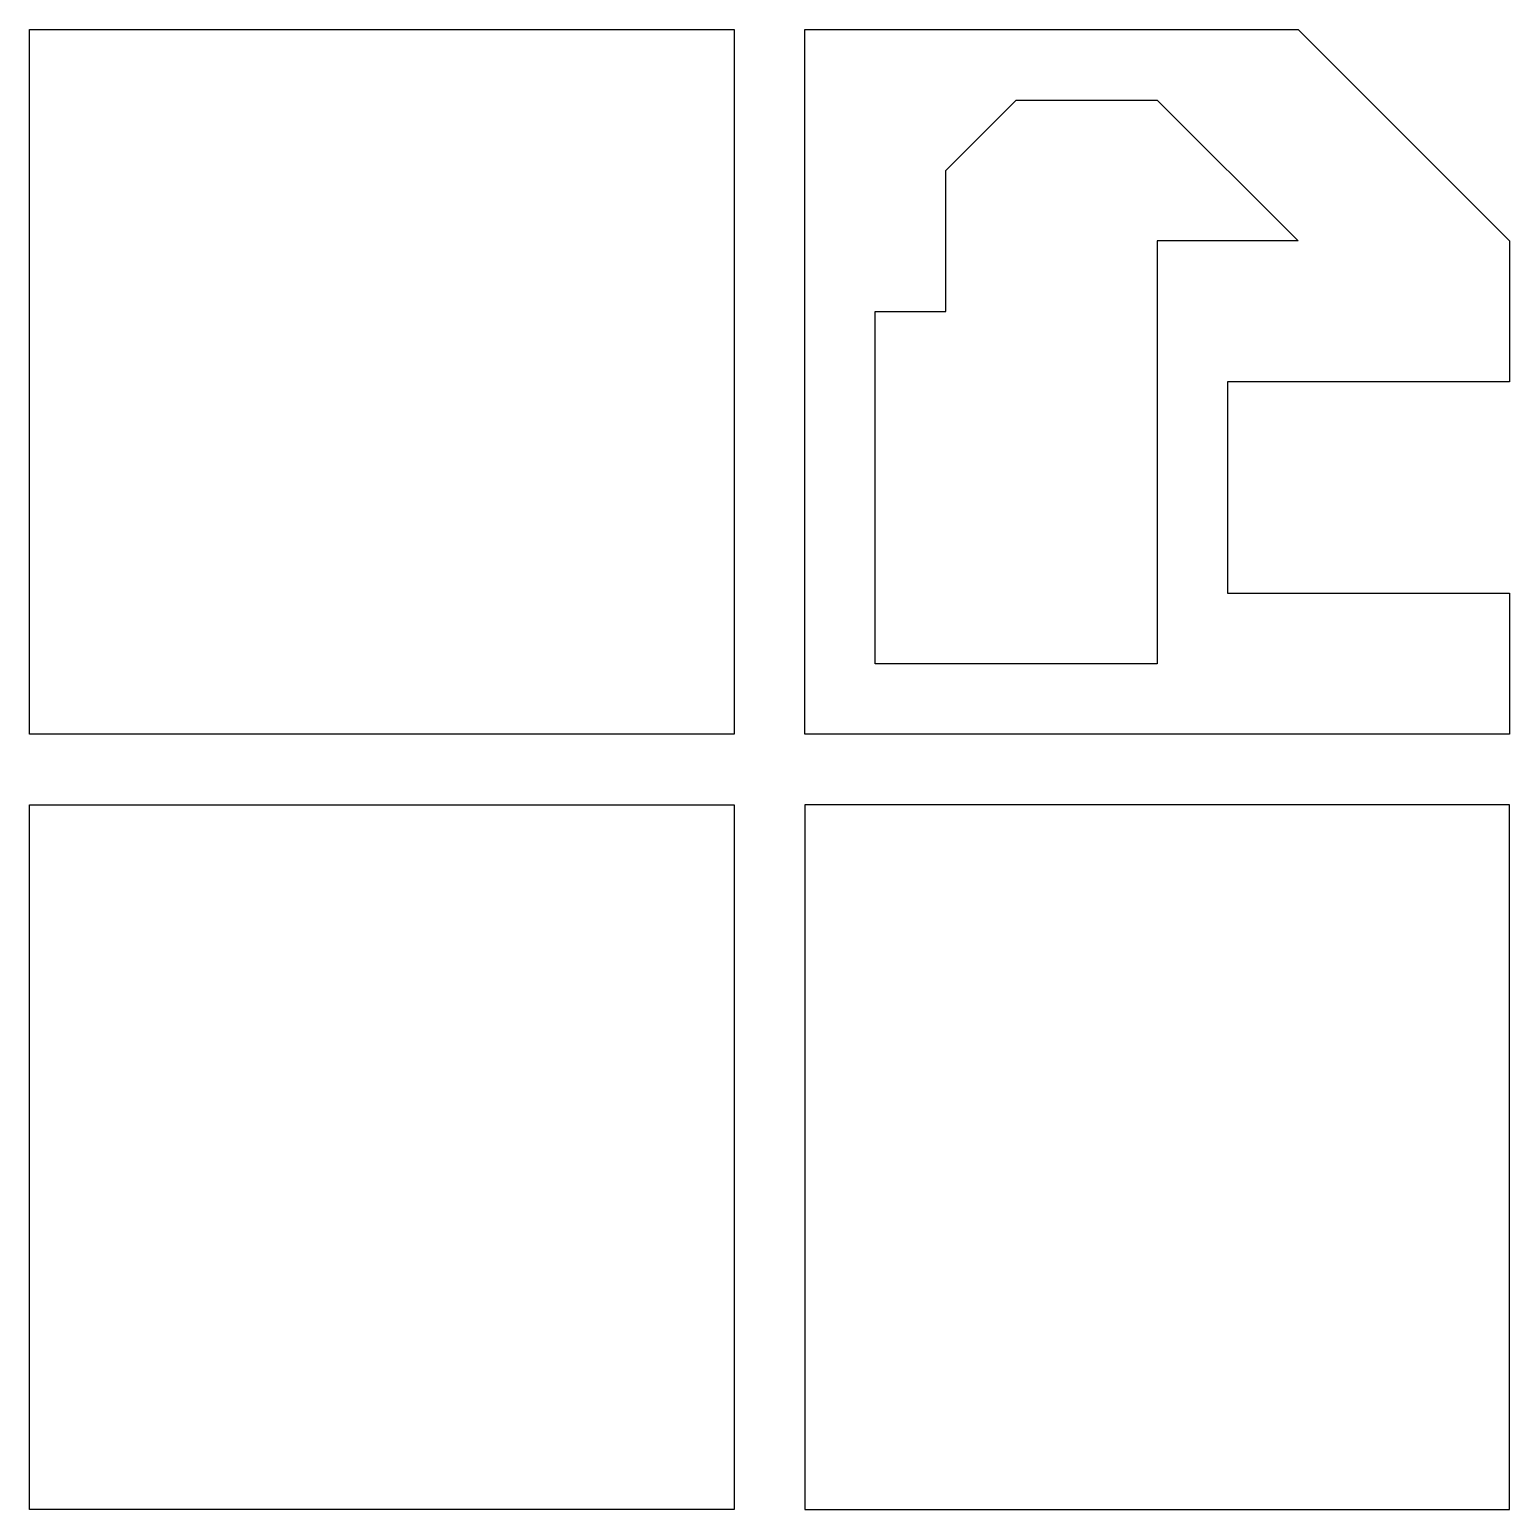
# Model space of a CAD drawing. Header units: millimetres. Extents: x 0 to 210, y 0 to 210.
import ezdxf

# ---------------------------------------------------------------- set-up
doc = ezdxf.new("R2010")
doc.units = ezdxf.units.MM
doc.layers.get('0').update_dxf_attribs({"lineweight": 25})

msp = doc.modelspace()

# ---------------------------------------------------------------- linework, layer by layer
for p, q in [((0, 110), (0, 210)), ((0, 210), (100, 210)), ((100, 210), (100, 110)), ((110, 110), (110, 210)), ((110, 210), (180, 210)), ((180, 210), (210, 180)), ((130, 190), (140, 200)), ((140, 200), (150, 200)), ((150, 200), (160, 200)), ((160, 200), (180, 180)), ((130, 170), (130, 190)), ((180, 180), (160, 180)), ((160, 180), (160, 120)), ((210, 180), (210, 160)), ((120, 120), (120, 170)), ((120, 170), (130, 170)), ((210, 160), (170, 160)), ((170, 160), (170, 130)), ((170, 130), (210, 130)), ((210, 130), (210, 110)), ((160, 120), (120, 120)), ((100, 110), (0, 110)), ((210, 110), (110, 110)), ((0, 0), (0, 100)), ((0, 100), (100, 100)), ((100, 100), (100, 0)), ((210, 100), (110, 100)), ((110, 100), (110, 0)), ((210, 0), (210, 100)), ((100, 0), (0, 0)), ((110, 0), (210, 0))]:
    msp.add_line(p, q)

doc.saveas('drawing.dxf')
